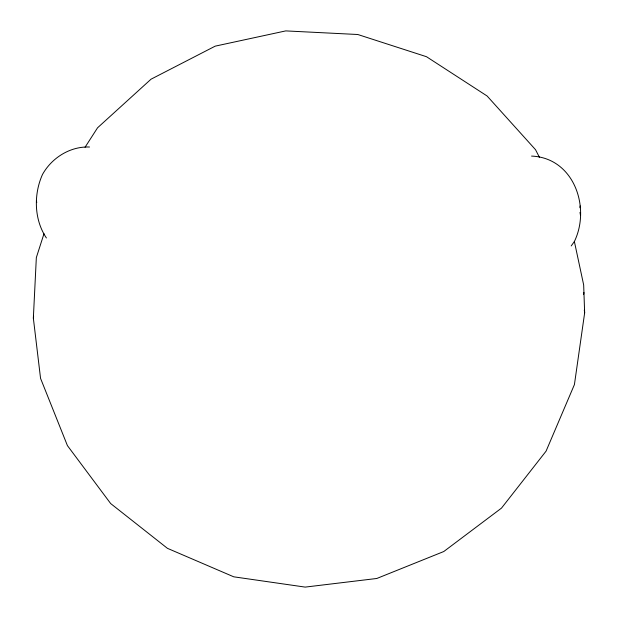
<?xml version="1.0" encoding="UTF-8"?>
<svg xmlns="http://www.w3.org/2000/svg" width="618" height="618" viewBox="0 0 618 618"><rect width="100%" height="100%" fill="white"/><g stroke="black" fill="none" stroke-linecap="round" stroke-linejoin="round"><path stroke-width="0.93" d="M531.557 156.084C573.821 157.783 590.947 207.308 574.377 241.507L583.67 284.96L584.651 312.878L574.423 384.574L546.065 451.163L501.499 508.112L443.77 551.534L376.802 578.479L305.176 587.1L233.758 576.818L167.416 548.32L110.684 503.57L67.416 445.601L40.556 378.363L33.349 318.154L36.338 257.582L44.002 233.681M46.396 237.961C34.005 219.676 33.542 194.284 42.518 174.423C51.812 157.744 70.251 146.234 89.51 147.014M579.954 207.779L580.132 205.918M33.349 318.154L33.627 316.292M583.662 294.346L583.933 292.499M85.045 147.269L97.559 127.795L151.039 79.189L215.226 46.141L285.755 30.9L357.807 34.508L426.49 56.709L487.108 95.999L535.536 149.703L539.491 157.435M571.21 245.941L574.377 241.507M579.993 212.407L580.457 215.172M36.439 200.757L36.748 202.596M584.311 310.097L584.651 312.878"/></g></svg>
